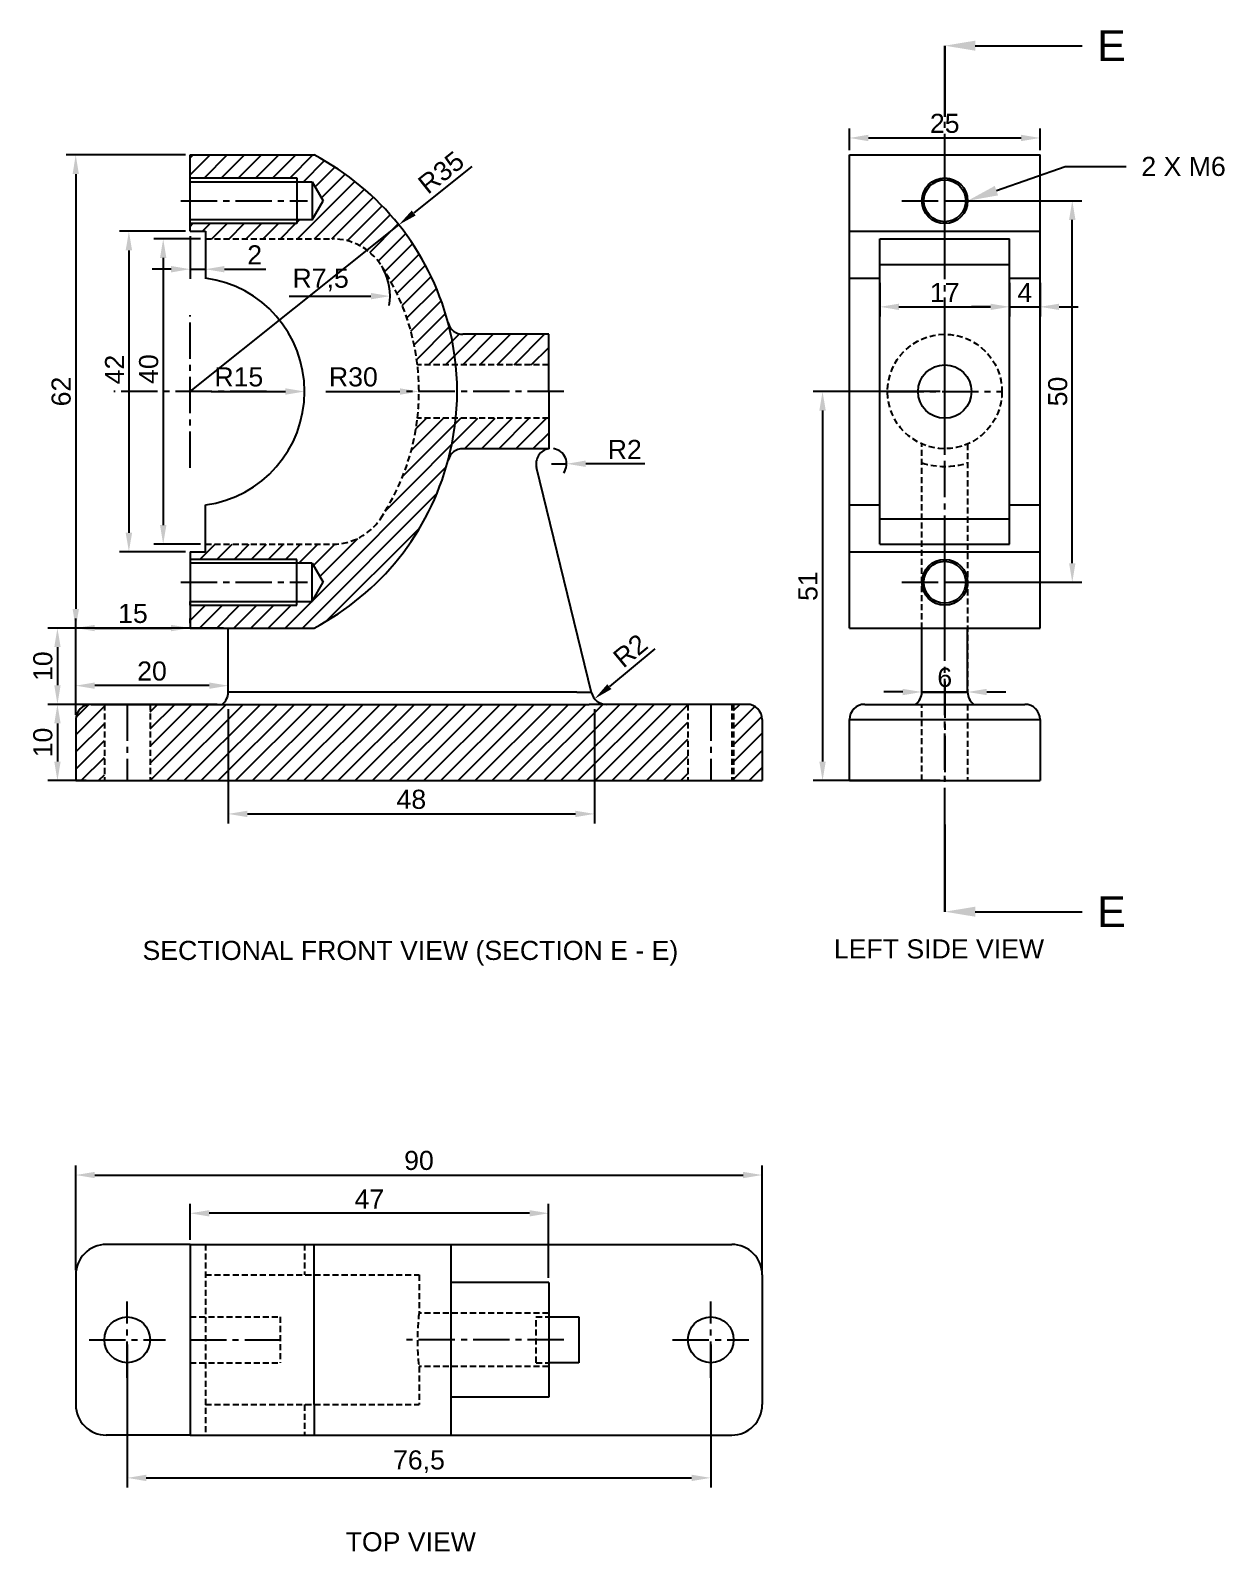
# Model space of a CAD drawing. Header units: millimetres. Extents: x 2295 to 2801, y 1350 to 1797.
# Drawn here: x 2298.5 to 2455.1, y 1360 to 1559.4 of the extents above; entities that cross this region are included whole.
import ezdxf
from ezdxf import colors
from ezdxf.entities.mleader import LeaderData, LeaderLine
from ezdxf.math import Vec2, Vec3

# ---------------------------------------------------------------- set-up
doc = ezdxf.new("R2010")
doc.units = ezdxf.units.MM
doc.header["$LTSCALE"] = 0.25
doc.linetypes.add('CENTER2', pattern=[28.575, 19.05, -3.175, 3.175, -3.175])
doc.linetypes.add('HIDDEN2', pattern=[4.7625, 3.175, -1.5875])
doc.styles.get("Standard").update_dxf_attribs({"font": 'arial.ttf'})
doc.dimstyles.new('ISO-25', dxfattribs={"dimtxt": 2.5, "dimasz": 2.5, "dimexe": 1.25, "dimexo": 0.625, "dimtad": 1, "dimtxsty": 'Standard', "dimcen": 2.5, "dimclrd": 3, "dimclre": 3, "dimclrt": 3, "dimadec": 0, "dimazin": 0, "dimtfac": 1, "dimtmove": 0, "dimatfit": 3, "dimfxl": 1, "dimarcsym": 0})

# ---------------------------------------------------------------- blocks, each defined once
blk = doc.blocks.new('*D14')
at = {"color": 3, "lineweight": -2, "transparency": 16777216}
for p, q in [((2419.02, 1537.05), (2436.36, 1537.05)), ((2435.11, 1489.55), (2435.11, 1534.55)), ((2419.02, 1487.05), (2436.36, 1487.05))]:
    blk.add_line(p, q, dxfattribs=at)
at = {"color": 3, "transparency": 16777216}
for points in [[(2434.69, 1534.55), (2435.53, 1534.55), (2435.11, 1537.05)], [(2434.69, 1489.55), (2435.53, 1489.55), (2435.11, 1487.05)]]:
    blk.add_solid(points, dxfattribs=at)
at = {"layer": 'Defpoints', "color": 0, "transparency": 16777216}
for p in [(2418.39, 1537.05), (2435.11, 1537.05), (2418.39, 1487.05)]:
    blk.add_point(p, dxfattribs=at)
at = {"color": 3, "transparency": 16777216, "insert": (2433.21, 1512.05), "char_height": 2.5, "attachment_point": 5, "rotation": 90}
blk.add_mtext('50', dxfattribs=at)
blk = doc.blocks.new('*D155')
at = {"color": 3, "lineweight": -2, "transparency": 16777216}
for p, q in [((2324.46, 1470.42), (2324.46, 1455.44)), ((2372.46, 1470.42), (2372.46, 1455.44)), ((2326.96, 1456.69), (2369.96, 1456.69))]:
    blk.add_line(p, q, dxfattribs=at)
at = {"color": 3, "transparency": 16777216}
for points in [[(2326.96, 1457.11), (2326.96, 1456.27), (2324.46, 1456.69)], [(2369.96, 1457.11), (2369.96, 1456.27), (2372.46, 1456.69)]]:
    blk.add_solid(points, dxfattribs=at)
at = {"layer": 'Defpoints', "color": 0, "transparency": 16777216}
for p in [(2324.46, 1471.05), (2372.46, 1471.05), (2372.46, 1456.69)]:
    blk.add_point(p, dxfattribs=at)
at = {"color": 3, "transparency": 16777216, "insert": (2348.46, 1458.59), "char_height": 2.5, "attachment_point": 5, "rotation": 0.0008}
blk.add_mtext('48', dxfattribs=at)
blk = doc.blocks.new('*D156')
at = {"color": 3, "lineweight": -2, "transparency": 16777216}
for p, q in [((2305.84, 1471.05), (2300.81, 1471.05)), ((2302.06, 1468.55), (2302.06, 1463.55)), ((2305.84, 1461.05), (2300.81, 1461.05))]:
    blk.add_line(p, q, dxfattribs=at)
at = {"color": 3, "transparency": 16777216}
for points in [[(2301.65, 1468.55), (2302.48, 1468.55), (2302.06, 1471.05)], [(2301.65, 1463.55), (2302.48, 1463.55), (2302.06, 1461.05)]]:
    blk.add_solid(points, dxfattribs=at)
at = {"layer": 'Defpoints', "color": 0, "transparency": 16777216}
for p in [(2306.46, 1471.05), (2302.06, 1461.05), (2306.46, 1461.05)]:
    blk.add_point(p, dxfattribs=at)
at = {"color": 3, "transparency": 16777216, "insert": (2300.16, 1466.05), "char_height": 2.5, "attachment_point": 5, "rotation": 90}
blk.add_mtext('10', dxfattribs=at)
blk = doc.blocks.new('*D157')
at = {"color": 3, "lineweight": -2, "transparency": 16777216}
for p, q in [((2323.84, 1481.05), (2300.81, 1481.05)), ((2302.06, 1478.55), (2302.06, 1473.55)), ((2323.02, 1471.05), (2300.81, 1471.05))]:
    blk.add_line(p, q, dxfattribs=at)
at = {"color": 3, "transparency": 16777216}
for points in [[(2301.65, 1478.55), (2302.48, 1478.55), (2302.06, 1481.05)], [(2301.65, 1473.55), (2302.48, 1473.55), (2302.06, 1471.05)]]:
    blk.add_solid(points, dxfattribs=at)
at = {"layer": 'Defpoints', "color": 0, "transparency": 16777216}
for p in [(2324.46, 1481.05), (2302.06, 1471.05), (2323.64, 1471.05)]:
    blk.add_point(p, dxfattribs=at)
at = {"color": 3, "transparency": 16777216, "insert": (2300.16, 1476.05), "char_height": 2.5, "attachment_point": 5, "rotation": 90}
blk.add_mtext('10', dxfattribs=at)
blk = doc.blocks.new('*D158')
at = {"color": 3, "lineweight": -2, "transparency": 16777216}
for p, q in [((2304.46, 1469.67), (2304.46, 1474.75)), ((2321.96, 1473.5), (2306.96, 1473.5)), ((2324.46, 1473.29), (2324.46, 1474.75))]:
    blk.add_line(p, q, dxfattribs=at)
at = {"color": 3, "transparency": 16777216}
for points in [[(2306.96, 1473.92), (2306.96, 1473.08), (2304.46, 1473.5)], [(2321.96, 1473.92), (2321.96, 1473.08), (2324.46, 1473.5)]]:
    blk.add_solid(points, dxfattribs=at)
at = {"layer": 'Defpoints', "color": 0, "transparency": 16777216}
for p in [(2304.46, 1473.5), (2324.46, 1472.67), (2304.46, 1469.05)]:
    blk.add_point(p, dxfattribs=at)
at = {"color": 3, "transparency": 16777216, "insert": (2314.46, 1475.4), "char_height": 2.5, "attachment_point": 5}
blk.add_mtext('20', dxfattribs=at)
blk = doc.blocks.new('*D159')
at = {"color": 3, "lineweight": -2, "transparency": 16777216}
for p, q in [((2304.46, 1469.67), (2304.46, 1482.3)), ((2319.46, 1481.67), (2319.46, 1482.3)), ((2306.96, 1481.05), (2316.96, 1481.05))]:
    blk.add_line(p, q, dxfattribs=at)
at = {"color": 3, "transparency": 16777216}
for points in [[(2306.96, 1481.47), (2306.96, 1480.63), (2304.46, 1481.05)], [(2316.96, 1481.47), (2316.96, 1480.63), (2319.46, 1481.05)]]:
    blk.add_solid(points, dxfattribs=at)
at = {"layer": 'Defpoints', "color": 0, "transparency": 16777216}
for p in [(2319.46, 1481.05), (2319.46, 1481.05), (2304.46, 1469.05)]:
    blk.add_point(p, dxfattribs=at)
at = {"color": 3, "transparency": 16777216, "insert": (2311.96, 1482.95), "char_height": 2.5, "attachment_point": 5}
blk.add_mtext('15', dxfattribs=at)
blk = doc.blocks.new('*D161')
at = {"color": 3, "lineweight": -2, "transparency": 16777216}
blk.add_line((2380.4, 1478.31), (2374.42, 1473.37), dxfattribs=at)
at = {"color": 3, "transparency": 16777216}
blk.add_solid([(2374.15, 1473.69), (2374.69, 1473.05), (2372.49, 1471.78)], dxfattribs=at)
at = {"layer": 'Defpoints', "color": 0, "transparency": 16777216}
for p in [(2372.49, 1471.78), (2374.03, 1473.05)]:
    blk.add_point(p, dxfattribs=at)
at = {"color": 3, "transparency": 16777216, "insert": (2377.17, 1478.08), "char_height": 2.5, "attachment_point": 5, "rotation": 39.5777}
blk.add_mtext('R2', dxfattribs=at)
blk = doc.blocks.new('*D163')
at = {"color": 3, "lineweight": -2, "transparency": 16777216}
blk.add_line((2322.22, 1512.05), (2331.96, 1512.05), dxfattribs=at)
at = {"color": 3, "transparency": 16777216}
blk.add_solid([(2331.96, 1512.47), (2331.96, 1511.63), (2334.46, 1512.05)], dxfattribs=at)
at = {"layer": 'Defpoints', "color": 0, "transparency": 16777216}
for p in [(2319.46, 1512.05), (2334.46, 1512.05)]:
    blk.add_point(p, dxfattribs=at)
at = {"color": 3, "transparency": 16777216, "insert": (2325.84, 1513.95), "char_height": 2.5, "attachment_point": 5}
blk.add_mtext('R15', dxfattribs=at)
blk = doc.blocks.new('*D165')
at = {"color": 3, "lineweight": -2, "transparency": 16777216}
blk.add_line((2337.25, 1512.05), (2346.96, 1512.05), dxfattribs=at)
at = {"color": 3, "transparency": 16777216}
blk.add_solid([(2346.96, 1512.47), (2346.96, 1511.63), (2349.46, 1512.05)], dxfattribs=at)
at = {"layer": 'Defpoints', "color": 0, "transparency": 16777216}
for p in [(2319.46, 1512.05), (2349.46, 1512.05)]:
    blk.add_point(p, dxfattribs=at)
at = {"color": 3, "transparency": 16777216, "insert": (2340.86, 1513.95), "char_height": 2.5, "attachment_point": 5}
blk.add_mtext('R30', dxfattribs=at)
blk = doc.blocks.new('*D166')
at = {"color": 3, "lineweight": -2, "transparency": 16777216}
blk.add_line((2332.46, 1524.55), (2343.17, 1524.55), dxfattribs=at)
blk.add_arc((2338.17, 1524.55), 7.5, 350.4507, 28.9743, dxfattribs=at)
at = {"color": 3, "transparency": 16777216}
blk.add_solid([(2343.17, 1524.97), (2343.17, 1524.13), (2345.67, 1524.55)], dxfattribs=at)
at = {"layer": 'Defpoints', "color": 0, "transparency": 16777216}
for p in [(2338.17, 1524.55), (2345.67, 1524.55)]:
    blk.add_point(p, dxfattribs=at)
at = {"color": 3, "transparency": 16777216, "insert": (2336.57, 1526.67), "char_height": 2.5, "attachment_point": 5}
blk.add_mtext('R7,5', dxfattribs=at)
blk = doc.blocks.new('*D167')
at = {"color": 3, "lineweight": -2, "transparency": 16777216}
for p, q in [((2356.38, 1541.53), (2348.77, 1535.45)), ((2319.46, 1512.05), (2346.81, 1533.89))]:
    blk.add_line(p, q, dxfattribs=at)
at = {"color": 3, "transparency": 16777216}
blk.add_solid([(2348.51, 1535.77), (2349.03, 1535.12), (2346.81, 1533.89)], dxfattribs=at)
at = {"layer": 'Defpoints', "color": 0, "transparency": 16777216}
for p in [(2346.81, 1533.89), (2319.46, 1512.05)]:
    blk.add_point(p, dxfattribs=at)
at = {"color": 3, "transparency": 16777216, "insert": (2352.36, 1540.76), "char_height": 2.5, "attachment_point": 5, "rotation": 38.6086}
blk.add_mtext('R35', dxfattribs=at)
blk = doc.blocks.new('*D168')
at = {"color": 3, "lineweight": -2, "transparency": 16777216}
for p, q in [((2320.84, 1532.05), (2314.68, 1532.05)), ((2315.93, 1529.55), (2315.93, 1494.55)), ((2320.84, 1492.05), (2314.68, 1492.05))]:
    blk.add_line(p, q, dxfattribs=at)
at = {"color": 3, "transparency": 16777216}
for points in [[(2315.51, 1529.55), (2316.35, 1529.55), (2315.93, 1532.05)], [(2315.51, 1494.55), (2316.35, 1494.55), (2315.93, 1492.05)]]:
    blk.add_solid(points, dxfattribs=at)
at = {"layer": 'Defpoints', "color": 0, "transparency": 16777216}
for p in [(2321.46, 1532.05), (2315.93, 1492.05), (2321.46, 1492.05)]:
    blk.add_point(p, dxfattribs=at)
at = {"color": 3, "transparency": 16777216, "insert": (2314.03, 1514.99), "char_height": 2.5, "attachment_point": 5, "rotation": 90}
blk.add_mtext('40', dxfattribs=at)
blk = doc.blocks.new('*D169')
at = {"color": 3, "lineweight": -2, "transparency": 16777216}
for p, q in [((2318.84, 1533.05), (2310.18, 1533.05)), ((2311.43, 1530.55), (2311.43, 1493.55)), ((2318.84, 1491.05), (2310.18, 1491.05))]:
    blk.add_line(p, q, dxfattribs=at)
at = {"color": 3, "transparency": 16777216}
for points in [[(2311.01, 1530.55), (2311.85, 1530.55), (2311.43, 1533.05)], [(2311.01, 1493.55), (2311.85, 1493.55), (2311.43, 1491.05)]]:
    blk.add_solid(points, dxfattribs=at)
at = {"layer": 'Defpoints', "color": 0, "transparency": 16777216}
for p in [(2319.46, 1533.05), (2311.43, 1491.05), (2319.46, 1491.05)]:
    blk.add_point(p, dxfattribs=at)
at = {"color": 3, "transparency": 16777216, "insert": (2309.55, 1514.93), "char_height": 2.5, "attachment_point": 5, "rotation": 90}
blk.add_mtext('42', dxfattribs=at)
blk = doc.blocks.new('*D170')
at = {"color": 3, "lineweight": -2, "transparency": 16777216}
for p, q in [((2319.46, 1532.42), (2319.46, 1526.83)), ((2321.46, 1532.42), (2321.46, 1526.83)), ((2316.96, 1528.08), (2314.46, 1528.08)), ((2319.46, 1528.08), (2321.46, 1528.08)), ((2323.96, 1528.08), (2329.37, 1528.08))]:
    blk.add_line(p, q, dxfattribs=at)
at = {"color": 3, "transparency": 16777216}
for points in [[(2316.96, 1528.5), (2316.96, 1527.66), (2319.46, 1528.08)], [(2323.96, 1528.5), (2323.96, 1527.66), (2321.46, 1528.08)]]:
    blk.add_solid(points, dxfattribs=at)
at = {"layer": 'Defpoints', "color": 0, "transparency": 16777216}
for p in [(2319.46, 1533.05), (2321.46, 1533.05), (2321.46, 1528.08)]:
    blk.add_point(p, dxfattribs=at)
at = {"color": 3, "transparency": 16777216, "insert": (2327.92, 1529.96), "char_height": 2.5, "attachment_point": 5}
blk.add_mtext('2', dxfattribs=at)
blk = doc.blocks.new('*D171')
at = {"color": 3, "lineweight": -2, "transparency": 16777216}
for p, q in [((2318.84, 1543.05), (2303.21, 1543.05)), ((2304.46, 1540.55), (2304.46, 1483.55)), ((2318.84, 1481.05), (2303.21, 1481.05))]:
    blk.add_line(p, q, dxfattribs=at)
at = {"color": 3, "transparency": 16777216}
for points in [[(2304.05, 1540.55), (2304.88, 1540.55), (2304.46, 1543.05)], [(2304.05, 1483.55), (2304.88, 1483.55), (2304.46, 1481.05)]]:
    blk.add_solid(points, dxfattribs=at)
at = {"layer": 'Defpoints', "color": 0, "transparency": 16777216}
for p in [(2319.46, 1543.05), (2304.46, 1481.05), (2319.46, 1481.05)]:
    blk.add_point(p, dxfattribs=at)
at = {"color": 3, "transparency": 16777216, "insert": (2302.56, 1512.05), "char_height": 2.5, "attachment_point": 5, "rotation": 90}
blk.add_mtext('62', dxfattribs=at)
blk = doc.blocks.new('*D172')
at = {"color": 3, "lineweight": -2, "transparency": 16777216}
for p, q in [((2366.82, 1502.58), (2368.82, 1502.58)), ((2379.07, 1502.58), (2371.32, 1502.58))]:
    blk.add_line(p, q, dxfattribs=at)
blk.add_arc((2366.82, 1502.58), 2, 324.1714, 82.001, dxfattribs=at)
at = {"color": 3, "transparency": 16777216}
blk.add_solid([(2371.32, 1503), (2371.32, 1502.16), (2368.82, 1502.58)], dxfattribs=at)
at = {"layer": 'Defpoints', "color": 0, "transparency": 16777216}
for p in [(2366.82, 1502.58), (2368.82, 1502.58)]:
    blk.add_point(p, dxfattribs=at)
at = {"color": 3, "transparency": 16777216, "insert": (2376.44, 1504.46), "char_height": 2.5, "attachment_point": 5}
blk.add_mtext('R2', dxfattribs=at)
blk = doc.blocks.new('*D173')
at = {"color": 3, "lineweight": -2, "transparency": 16777216}
for p, q in [((2319.46, 1400.89), (2319.46, 1405.6)), ((2366.46, 1395.89), (2366.46, 1405.6)), ((2363.96, 1404.35), (2321.96, 1404.35))]:
    blk.add_line(p, q, dxfattribs=at)
at = {"color": 3, "transparency": 16777216}
for points in [[(2321.96, 1404.76), (2321.96, 1403.93), (2319.46, 1404.35)], [(2363.96, 1404.76), (2363.96, 1403.93), (2366.46, 1404.35)]]:
    blk.add_solid(points, dxfattribs=at)
at = {"layer": 'Defpoints', "color": 0, "transparency": 16777216}
for p in [(2319.46, 1404.35), (2319.46, 1400.27), (2366.46, 1395.27)]:
    blk.add_point(p, dxfattribs=at)
at = {"color": 3, "transparency": 16777216, "insert": (2342.96, 1406.22), "char_height": 2.5, "attachment_point": 5}
blk.add_mtext('47', dxfattribs=at)
blk = doc.blocks.new('*D174')
at = {"color": 3, "lineweight": -2, "transparency": 16777216}
for p, q in [((2311.21, 1387.14), (2311.21, 1368.42)), ((2387.71, 1387.14), (2387.71, 1368.42)), ((2313.71, 1369.67), (2385.21, 1369.67))]:
    blk.add_line(p, q, dxfattribs=at)
at = {"color": 3, "transparency": 16777216}
for points in [[(2313.71, 1370.08), (2313.71, 1369.25), (2311.21, 1369.67)], [(2385.21, 1370.08), (2385.21, 1369.25), (2387.71, 1369.67)]]:
    blk.add_solid(points, dxfattribs=at)
at = {"layer": 'Defpoints', "color": 0, "transparency": 16777216}
for p in [(2311.21, 1387.77), (2387.71, 1387.77), (2387.71, 1369.67)]:
    blk.add_point(p, dxfattribs=at)
at = {"color": 3, "transparency": 16777216, "insert": (2349.46, 1371.79), "char_height": 2.5, "attachment_point": 5}
blk.add_mtext('76,5', dxfattribs=at)
blk = doc.blocks.new('*D175')
at = {"color": 3, "lineweight": -2, "transparency": 16777216}
for p, q in [((2304.46, 1396.89), (2304.46, 1410.61)), ((2394.46, 1396.89), (2394.46, 1410.61)), ((2306.96, 1409.36), (2391.96, 1409.36))]:
    blk.add_line(p, q, dxfattribs=at)
at = {"color": 3, "transparency": 16777216}
for points in [[(2306.96, 1409.78), (2306.96, 1408.95), (2304.46, 1409.36)], [(2391.96, 1409.78), (2391.96, 1408.95), (2394.46, 1409.36)]]:
    blk.add_solid(points, dxfattribs=at)
at = {"layer": 'Defpoints', "color": 0, "transparency": 16777216}
for p in [(2394.46, 1409.36), (2304.46, 1396.27), (2394.46, 1396.27)]:
    blk.add_point(p, dxfattribs=at)
at = {"color": 3, "transparency": 16777216, "insert": (2349.46, 1411.26), "char_height": 2.5, "attachment_point": 5}
blk.add_mtext('90', dxfattribs=at)
blk = doc.blocks.new('*D176')
at = {"color": 3, "lineweight": -2, "transparency": 16777216}
for p, q in [((2405.89, 1543.67), (2405.89, 1546.53)), ((2408.39, 1545.28), (2428.39, 1545.28)), ((2430.89, 1543.67), (2430.89, 1546.53))]:
    blk.add_line(p, q, dxfattribs=at)
at = {"color": 3, "transparency": 16777216}
for points in [[(2408.39, 1545.7), (2408.39, 1544.86), (2405.89, 1545.28)], [(2428.39, 1545.7), (2428.39, 1544.86), (2430.89, 1545.28)]]:
    blk.add_solid(points, dxfattribs=at)
at = {"layer": 'Defpoints', "color": 0, "transparency": 16777216}
for p in [(2430.89, 1545.28), (2405.89, 1543.05), (2430.89, 1543.05)]:
    blk.add_point(p, dxfattribs=at)
at = {"color": 3, "transparency": 16777216, "insert": (2418.39, 1547.18), "char_height": 2.5, "attachment_point": 5}
blk.add_mtext('25', dxfattribs=at)
blk = doc.blocks.new('*D177')
at = {"color": 3, "lineweight": -2, "transparency": 16777216}
for p, q in [((2415.39, 1473.29), (2415.39, 1473.92)), ((2421.39, 1473.29), (2421.39, 1473.92)), ((2412.89, 1472.67), (2410.39, 1472.67)), ((2415.39, 1472.67), (2421.39, 1472.67)), ((2423.89, 1472.67), (2426.39, 1472.67))]:
    blk.add_line(p, q, dxfattribs=at)
at = {"color": 3, "transparency": 16777216}
for points in [[(2412.89, 1473.08), (2412.89, 1472.25), (2415.39, 1472.67)], [(2423.89, 1473.08), (2423.89, 1472.25), (2421.39, 1472.67)]]:
    blk.add_solid(points, dxfattribs=at)
at = {"layer": 'Defpoints', "color": 0, "transparency": 16777216}
for p in [(2415.39, 1472.67), (2421.39, 1472.67), (2421.39, 1472.67)]:
    blk.add_point(p, dxfattribs=at)
at = {"color": 3, "transparency": 16777216, "insert": (2418.39, 1474.57), "char_height": 2.5, "attachment_point": 5}
blk.add_mtext('6', dxfattribs=at)
blk = doc.blocks.new('*D178')
at = {"color": 3, "lineweight": -2, "transparency": 16777216}
for p, q in [((2417.77, 1512.05), (2401.12, 1512.05)), ((2402.37, 1509.55), (2402.37, 1463.55)), ((2417.77, 1461.05), (2401.12, 1461.05))]:
    blk.add_line(p, q, dxfattribs=at)
at = {"color": 3, "transparency": 16777216}
for points in [[(2401.95, 1509.55), (2402.79, 1509.55), (2402.37, 1512.05)], [(2401.95, 1463.55), (2402.79, 1463.55), (2402.37, 1461.05)]]:
    blk.add_solid(points, dxfattribs=at)
at = {"layer": 'Defpoints', "color": 0, "transparency": 16777216}
for p in [(2418.39, 1512.05), (2402.37, 1461.05), (2418.39, 1461.05)]:
    blk.add_point(p, dxfattribs=at)
at = {"color": 3, "transparency": 16777216, "insert": (2400.47, 1486.55), "char_height": 2.5, "attachment_point": 5, "rotation": 90}
blk.add_mtext('51', dxfattribs=at)
blk = doc.blocks.new('*D179')
at = {"color": 3, "lineweight": -2, "transparency": 16777216}
for p, q in [((2409.89, 1526.29), (2409.89, 1521.9)), ((2412.39, 1523.15), (2424.39, 1523.15)), ((2426.89, 1523.77), (2426.89, 1524.4))]:
    blk.add_line(p, q, dxfattribs=at)
at = {"color": 3, "transparency": 16777216}
for points in [[(2412.39, 1523.56), (2412.39, 1522.73), (2409.89, 1523.15)], [(2424.39, 1523.56), (2424.39, 1522.73), (2426.89, 1523.15)]]:
    blk.add_solid(points, dxfattribs=at)
at = {"layer": 'Defpoints', "color": 0, "transparency": 16777216}
for p in [(2409.89, 1526.92), (2426.89, 1523.15), (2426.89, 1523.15)]:
    blk.add_point(p, dxfattribs=at)
at = {"color": 3, "transparency": 16777216, "insert": (2418.39, 1525.03), "char_height": 2.5, "attachment_point": 5}
blk.add_mtext('17', dxfattribs=at)
blk = doc.blocks.new('*D180')
at = {"color": 3, "lineweight": -2, "transparency": 16777216}
for p, q in [((2426.89, 1526.29), (2426.89, 1521.9)), ((2430.89, 1526.29), (2430.89, 1521.9)), ((2424.39, 1523.15), (2421.89, 1523.15)), ((2426.89, 1523.15), (2430.89, 1523.15)), ((2433.39, 1523.15), (2435.89, 1523.15))]:
    blk.add_line(p, q, dxfattribs=at)
at = {"color": 3, "transparency": 16777216}
for points in [[(2424.39, 1523.56), (2424.39, 1522.73), (2426.89, 1523.15)], [(2433.39, 1523.56), (2433.39, 1522.73), (2430.89, 1523.15)]]:
    blk.add_solid(points, dxfattribs=at)
at = {"layer": 'Defpoints', "color": 0, "transparency": 16777216}
for p in [(2426.89, 1526.92), (2430.89, 1526.92), (2430.89, 1523.15)]:
    blk.add_point(p, dxfattribs=at)
at = {"color": 3, "transparency": 16777216, "insert": (2428.89, 1525.02), "char_height": 2.5, "attachment_point": 5}
blk.add_mtext('4', dxfattribs=at)

msp = doc.modelspace()

# ---------------------------------------------------------------- hatches: boundary and pattern name
h = msp.add_hatch()
h.set_pattern_fill('ANSI31', color=3, scale=0.5)
h.paths.add_polyline_path([(2353.291, 1503.063, 0.0398955), (2354.289, 1508.549), (2349.26, 1508.549, -0.1185756), (2344.409, 1495.382, -0.2504917), (2338.173, 1492.049), (2321.465, 1492.049), (2321.465, 1491.049), (2319.465, 1491.049), (2319.465, 1490.049), (2333.465, 1490.049), (2333.465, 1489.549), (2335.465, 1489.549), (2336.908, 1487.049), (2335.465, 1484.549), (2333.465, 1484.549), (2333.465, 1484.049), (2319.465, 1484.049), (2319.465, 1481.049), (2335.713, 1481.049, 0.2101035)])
h.paths.add_polyline_path([(2335.713, 1543.049), (2319.465, 1543.049), (2319.465, 1540.049), (2333.465, 1540.049), (2333.465, 1539.549), (2335.465, 1539.549), (2336.908, 1537.049), (2335.465, 1534.549), (2333.465, 1534.549), (2333.465, 1534.049), (2319.465, 1534.049), (2319.465, 1533.049), (2321.465, 1533.049), (2321.465, 1532.049), (2338.173, 1532.049, -0.2504917), (2344.409, 1528.716, -0.1185756), (2349.26, 1515.549), (2354.289, 1515.549, 0.0398955), (2353.291, 1521.036, 0.2101035)])
h.paths.add_polyline_path([(2366.465, 1519.549), (2355.224, 1519.549, -0.3400495), (2353.291, 1521.036, -0.0398955), (2354.289, 1515.549), (2366.465, 1515.549)])
h.paths.add_polyline_path([(2366.465, 1508.549), (2354.289, 1508.549, -0.0398955), (2353.291, 1503.063, -0.3400495), (2355.224, 1504.549), (2366.465, 1504.549)])
h = msp.add_hatch()
h.set_pattern_fill('ANSI31', color=3, scale=0.5)
h.paths.add_polyline_path([(2308.215, 1471.049), (2306.465, 1471.049, 0.4142136), (2304.465, 1469.049), (2304.465, 1461.049), (2308.215, 1461.049)])
h.paths.add_polyline_path([(2384.715, 1471.049), (2371.76, 1471.049), (2323.643, 1471.049), (2314.215, 1471.049), (2314.215, 1461.049), (2384.715, 1461.049)])
h.paths.add_polyline_path([(2394.465, 1469.049, 0.4142136), (2392.465, 1471.049), (2390.715, 1471.049), (2390.715, 1461.049), (2394.465, 1461.049)])

# ---------------------------------------------------------------- linework, layer by layer
at = {"lineweight": 30}
for p, q in [((2418.392, 1548.049), (2418.392, 1557.376)), ((2418.392, 1455.324), (2418.392, 1443.873))]:
    msp.add_line(p, q, dxfattribs=at)
at = {"linetype": 'CENTER2'}
for p, q in [((2418.392, 1455.324), (2418.392, 1548.049)), ((2418.392, 1531.424), (2418.392, 1542.674)), ((2318.253, 1537.049), (2334.85, 1537.049)), ((2412.767, 1537.049), (2424.017, 1537.049)), ((2319.465, 1502.049), (2319.465, 1522.049)), ((2418.392, 1504.549), (2418.392, 1519.549)), ((2329.465, 1512.049), (2309.465, 1512.049)), ((2368.465, 1512.049), (2347.465, 1512.049)), ((2410.892, 1512.049), (2425.892, 1512.049)), ((2418.392, 1481.424), (2418.392, 1492.674)), ((2318.253, 1487.049), (2334.85, 1487.049)), ((2412.767, 1487.049), (2424.017, 1487.049)), ((2418.392, 1474.049), (2418.392, 1461.049)), ((2311.215, 1471.049), (2311.215, 1461.049)), ((2387.715, 1471.049), (2387.715, 1461.049)), ((2311.215, 1382.769), (2311.215, 1392.769)), ((2387.715, 1382.769), (2387.715, 1392.769)), ((2306.215, 1387.769), (2316.215, 1387.769)), ((2319.465, 1387.769), (2331.277, 1387.769)), ((2368.465, 1387.769), (2347.465, 1387.769)), ((2382.715, 1387.769), (2392.715, 1387.769))]:
    msp.add_line(p, q, dxfattribs=at)
for p, q in [((2319.465, 1543.049), (2335.713, 1543.049)), ((2319.465, 1533.049), (2319.465, 1543.049)), ((2405.892, 1543.049), (2430.892, 1543.049)), ((2405.892, 1481.049), (2405.892, 1543.049)), ((2430.892, 1481.049), (2430.892, 1543.049)), ((2319.465, 1540.049), (2333.465, 1540.049)), ((2319.465, 1539.549), (2335.465, 1539.549)), ((2333.465, 1540.049), (2333.465, 1534.049)), ((2335.465, 1539.549), (2335.465, 1534.549)), ((2335.465, 1539.549), (2336.908, 1537.049)), ((2335.465, 1534.549), (2336.908, 1537.049)), ((2335.465, 1534.549), (2319.465, 1534.549)), ((2333.465, 1534.049), (2319.465, 1534.049)), ((2319.465, 1533.049), (2321.465, 1533.049)), ((2321.465, 1533.049), (2321.465, 1526.915)), ((2405.892, 1533.049), (2430.892, 1533.049)), ((2409.892, 1532.049), (2426.892, 1532.049)), ((2409.892, 1492.049), (2409.892, 1532.049)), ((2426.892, 1492.049), (2426.892, 1532.049)), ((2409.892, 1528.716), (2426.892, 1528.716)), ((2405.892, 1526.915), (2409.892, 1526.915)), ((2426.892, 1526.915), (2430.892, 1526.915)), ((2366.465, 1519.549), (2355.224, 1519.549)), ((2366.465, 1512.049), (2366.465, 1519.549)), ((2366.465, 1512.049), (2366.465, 1504.549)), ((2366.465, 1504.549), (2355.224, 1504.549)), ((2372.092, 1472.575), (2364.875, 1502.106)), ((2321.465, 1491.049), (2321.465, 1497.183)), ((2405.892, 1497.183), (2409.892, 1497.183)), ((2409.892, 1495.382), (2426.892, 1495.382)), ((2426.892, 1497.183), (2430.892, 1497.183)), ((2409.892, 1492.049), (2426.892, 1492.049)), ((2319.465, 1491.049), (2321.465, 1491.049)), ((2319.465, 1491.049), (2319.465, 1481.049)), ((2333.465, 1490.049), (2319.465, 1490.049)), ((2319.465, 1490.049), (2319.465, 1489.799)), ((2335.465, 1489.549), (2319.465, 1489.549)), ((2333.465, 1484.049), (2333.465, 1490.049)), ((2335.465, 1484.549), (2335.465, 1489.549)), ((2335.465, 1489.549), (2336.908, 1487.049)), ((2405.892, 1491.049), (2430.892, 1491.049)), ((2335.465, 1484.549), (2336.908, 1487.049)), ((2319.465, 1484.049), (2319.465, 1484.549)), ((2319.465, 1484.549), (2335.465, 1484.549)), ((2319.465, 1484.049), (2333.465, 1484.049)), ((2319.465, 1481.049), (2335.713, 1481.049)), ((2324.465, 1472.665), (2324.465, 1481.049)), ((2405.892, 1481.049), (2430.892, 1481.049)), ((2415.392, 1472.665), (2415.392, 1481.049)), ((2421.392, 1472.665), (2421.392, 1481.049)), ((2370.143, 1472.665), (2324.465, 1472.665)), ((2370.143, 1472.665), (2372.07, 1472.665)), ((2415.392, 1472.665), (2421.392, 1472.665)), ((2306.465, 1471.049), (2323.643, 1471.049)), ((2323.643, 1471.049), (2371.76, 1471.049)), ((2392.468, 1471.05), (2371.762, 1471.05)), ((2407.892, 1471.049), (2428.892, 1471.049)), ((2304.465, 1469.049), (2304.465, 1461.049)), ((2394.465, 1469.049), (2394.465, 1461.049)), ((2405.892, 1461.049), (2405.892, 1469.049)), ((2405.892, 1469.049), (2430.892, 1469.049)), ((2430.892, 1469.049), (2430.892, 1461.049)), ((2304.465, 1461.049), (2394.465, 1461.049)), ((2324.465, 1461.049), (2372.465, 1461.049)), ((2405.892, 1461.049), (2430.892, 1461.049)), ((2319.465, 1400.269), (2308.465, 1400.269)), ((2319.465, 1400.269), (2319.465, 1375.269)), ((2319.465, 1400.269), (2366.465, 1400.269)), ((2335.713, 1396.269), (2335.713, 1400.269)), ((2353.652, 1400.269), (2353.652, 1375.269)), ((2366.465, 1400.269), (2390.465, 1400.269)), ((2304.465, 1396.269), (2304.465, 1379.269)), ((2335.713, 1379.269), (2335.713, 1396.269)), ((2394.465, 1396.269), (2394.465, 1379.269)), ((2366.465, 1395.269), (2353.652, 1395.269)), ((2366.465, 1395.269), (2366.465, 1380.269)), ((2366.465, 1390.769), (2370.433, 1390.769)), ((2370.433, 1390.769), (2370.433, 1384.769)), ((2370.433, 1384.769), (2366.465, 1384.769)), ((2366.465, 1380.269), (2353.652, 1380.269)), ((2335.713, 1379.269), (2335.713, 1375.269)), ((2319.465, 1375.269), (2308.465, 1375.269)), ((2319.465, 1375.269), (2366.465, 1375.269)), ((2366.465, 1375.269), (2390.465, 1375.269))]:
    msp.add_line(p, q)
at = {"linetype": 'HIDDEN2'}
for p, q in [((2321.465, 1532.049), (2338.173, 1532.049)), ((2366.465, 1515.549), (2349.26, 1515.549)), ((2366.465, 1508.549), (2349.26, 1508.549)), ((2415.392, 1472.665), (2415.392, 1505.175)), ((2421.392, 1505.175), (2421.392, 1472.665)), ((2321.465, 1492.049), (2338.173, 1492.049)), ((2308.215, 1471.049), (2308.215, 1461.049)), ((2314.215, 1471.049), (2314.215, 1461.049)), ((2384.715, 1471.049), (2384.715, 1461.049)), ((2390.465, 1471.049), (2390.465, 1461.049)), ((2390.715, 1471.049), (2390.715, 1461.049)), ((2415.392, 1461.049), (2415.392, 1471.049)), ((2421.392, 1471.049), (2421.392, 1461.049)), ((2321.465, 1400.269), (2321.465, 1375.269)), ((2334.465, 1400.269), (2334.465, 1396.269)), ((2321.465, 1396.269), (2349.465, 1396.269)), ((2349.465, 1396.269), (2349.465, 1391.269)), ((2319.465, 1390.769), (2331.277, 1390.769)), ((2331.277, 1390.769), (2331.277, 1384.769)), ((2366.465, 1391.269), (2349.465, 1391.269)), ((2364.817, 1390.769), (2366.465, 1390.769)), ((2364.817, 1384.769), (2364.817, 1390.769)), ((2319.465, 1384.769), (2331.277, 1384.769)), ((2366.465, 1384.269), (2349.465, 1384.269)), ((2349.465, 1384.269), (2349.465, 1379.269)), ((2364.817, 1384.769), (2366.465, 1384.769)), ((2321.465, 1379.269), (2349.465, 1379.269)), ((2334.465, 1379.269), (2334.465, 1375.269))]:
    msp.add_line(p, q, dxfattribs=at)
for centre, radius in [((2418.392, 1537.049), 3), ((2418.392, 1537.049), 2.75), ((2418.392, 1512.049), 3.5), ((2418.392, 1487.049), 3), ((2418.392, 1487.049), 2.75), ((2311.215, 1387.769), 3), ((2387.715, 1387.769), 3)]:
    msp.add_circle(centre, radius)
msp.add_circle((2418.392, 1512.049), 7.5, dxfattribs=at)
for centre, radius, start, end in [((2319.465, 1512.049), 35, 14.87771, 62.33955), ((2319.465, 1512.049), 15, 277.66226, 82.33774), ((2355.224, 1521.549), 2, 194.87771, 270), ((2319.465, 1512.049), 35, 345.12229, 14.87771), ((2355.224, 1502.549), 2, 90, 165.12229), ((2366.817, 1502.581), 1.999, 99.91528, 193.76339), ((2319.465, 1512.049), 35, 297.66045, 345.12229), ((2322.465, 1472.665), 2, 306.09537, 0), ((2374.035, 1473.05), 2, 193.73266, 270), ((2413.392, 1472.665), 2, 306.09537, 0), ((2423.392, 1472.665), 2, 180, 233.90463), ((2306.465, 1469.049), 2, 90, 180), ((2392.465, 1469.049), 2, 0, 90), ((2407.892, 1469.049), 2, 90, 180), ((2428.892, 1469.049), 2, 0, 90), ((2308.465, 1396.269), 4, 90, 180), ((2390.465, 1396.269), 4, 0, 90), ((2308.465, 1379.269), 4, 180, 270), ((2390.465, 1379.269), 4, 270, 0)]:
    msp.add_arc(centre, radius, start, end)
for centre, radius, start, end in [((2338.173, 1524.549), 7.5, 33.74899, 90), ((2319.465, 1512.049), 30, 6.69977, 33.74899), ((2319.465, 1512.049), 30, 353.30023, 6.69977), ((2319.465, 1512.049), 30, 326.25101, 353.30023), ((2418.392, 1512.049), 9.821, 252.21425, 287.78575), ((2338.173, 1499.549), 7.5, 270, 326.25101), ((2379.26, 1387.769), 30, 173.30023, 186.69977)]:
    msp.add_arc(centre, radius, start, end, dxfattribs=at)

# ---------------------------------------------------------------- texts
at = {"char_height": 2.5, "attachment_point": 1}
for s, width, heights, insert in [('{\\C3;SECTIONAL FRONT VIEW (SECTION E - E)}', 73.25313, [3.32], (2313.218, 1440.051)), ('{\\C3;LEFT SIDE VIEW}', 34.5331, [0], (2403.858, 1440.249)), ('{\\C3;TOP VIEW}', 19.99625, [0], (2339.85, 1362.546))]:
    msp.add_mtext_dynamic_manual_height_columns(s, width=width, gutter_width=12.5, heights=heights, dxfattribs=dict(at, insert=insert))

# ---------------------------------------------------------------- dimensions: what is measured, and where the dimension line sits
for base, p1, p2, picture, middle in [((2430.892, 1545.281), (2405.892, 1543.049), (2430.892, 1543.049), '*D176', (2418.392, 1547.182)), ((2430.892, 1523.146), (2426.892, 1526.915), (2430.892, 1526.915), '*D180', (2428.892, 1525.021)), ((2319.465, 1481.049), (2304.465, 1469.049), (2319.465, 1481.049), '*D159', (2311.965, 1482.95)), ((2304.465, 1473.5), (2324.465, 1472.665), (2304.465, 1469.049), '*D158', (2314.465, 1475.402)), ((2421.392, 1472.665), (2415.392, 1472.665), (2421.392, 1472.665), '*D177', (2418.392, 1474.567)), ((2394.465, 1409.363), (2304.465, 1396.269), (2394.465, 1396.269), '*D175', (2349.465, 1411.264)), ((2319.465, 1404.347), (2366.465, 1395.269), (2319.465, 1400.269), '*D173', (2342.965, 1406.222)), ((2387.715, 1369.666), (2311.215, 1387.769), (2387.715, 1387.769), '*D174', (2349.465, 1371.794))]:
    dim = msp.add_linear_dim(base=base, p1=p1, p2=p2, dimstyle='ISO-25')
    dim.commit()
    dim.dimension.update_dxf_attribs({"geometry": picture, "text_midpoint": middle})
for center, mpoint, picture, middle in [((2319.465, 1512.049), (2346.815, 1533.889), '*D167', (2352.365, 1540.755)), ((2366.817, 1502.581), (2368.816, 1502.581), '*D172', (2376.444, 1504.461))]:
    dim = msp.add_radius_dim(center=center, mpoint=mpoint, dimstyle='ISO-25')
    dim.commit()
    dim.dimension.update_dxf_attribs({"geometry": picture, "text_midpoint": middle})
for base, p1, p2, angle, picture, middle in [((2304.465, 1481.049), (2319.465, 1543.049), (2319.465, 1481.049), 90, '*D171', (2302.563, 1512.049)), ((2435.111, 1537.049), (2418.392, 1487.049), (2418.392, 1537.049), 90, '*D14', (2433.209, 1512.049)), ((2426.892, 1523.146), (2409.892, 1526.915), (2426.892, 1523.146), 180, '*D179', (2418.392, 1525.026)), ((2402.371, 1461.049), (2418.392, 1512.049), (2418.392, 1461.049), 90, '*D178', (2400.47, 1486.549)), ((2302.062, 1471.049), (2324.465, 1481.049), (2323.643, 1471.049), 90, '*D157', (2300.16, 1476.049)), ((2302.062, 1461.049), (2306.465, 1471.049), (2306.465, 1461.049), 90, '*D156', (2300.16, 1466.049))]:
    dim = msp.add_linear_dim(base=base, p1=p1, p2=p2, angle=angle, dimstyle='ISO-25')
    dim.commit()
    dim.dimension.update_dxf_attribs({"geometry": picture, "text_midpoint": middle})
for base, p1, p2, picture, middle in [((2311.43, 1491.049), (2319.465, 1533.049), (2319.465, 1491.049), '*D169', (2311.43, 1514.926)), ((2315.93, 1492.049), (2321.465, 1532.049), (2321.465, 1492.049), '*D168', (2315.93, 1514.99))]:
    dim = msp.add_linear_dim(base=base, p1=p1, p2=p2, angle=90, dimstyle='ISO-25')
    dim.commit()
    dim.dimension.update_dxf_attribs({"geometry": picture, "text_midpoint": middle, "dimtype": 160})
dim = msp.add_linear_dim(base=(2321.465, 1528.079), p1=(2319.465, 1533.049), p2=(2321.465, 1533.049), dimstyle='ISO-25')
dim.commit()
dim.dimension.update_dxf_attribs({"geometry": '*D170', "text_midpoint": (2327.918, 1528.079), "dimtype": 160})
for center, mpoint, picture, middle in [((2338.173, 1524.549), (2345.673, 1524.549), '*D166', (2336.567, 1524.549)), ((2319.465, 1512.049), (2349.465, 1512.049), '*D165', (2340.857, 1512.049)), ((2319.465, 1512.049), (2334.465, 1512.049), '*D163', (2325.843, 1512.049)), ((2374.035, 1473.05), (2372.493, 1471.775), '*D161', (2378.372, 1476.635))]:
    dim = msp.add_radius_dim(center=center, mpoint=mpoint, dimstyle='ISO-25')
    dim.commit()
    dim.dimension.update_dxf_attribs({"geometry": picture, "text_midpoint": middle, "dimtype": 164})
dim = msp.add_aligned_dim(p1=(2324.465, 1471.049), p2=(2372.465, 1471.05), distance=-14.359, dimstyle='ISO-25')
dim.commit()
dim.dimension.update_dxf_attribs({"geometry": '*D155', "text_midpoint": (2348.465, 1458.592)})

# ---------------------------------------------------------------- leaders
at = {"lineweight": 30}
ml = msp.add_multileader_mtext('Standard', dxfattribs=at)
ml.set_content('E', color=256)
ml.set_leader_properties()
ml.build(insert=Vec2(0, 0))
ctx = ml.context
ctx.base_point, ctx.plane_origin = Vec3(2436.392, 1557.376), Vec3(2418.392, 1557.376)
notes = []
notes.append((ctx, [(0, (1, 1, 0), (2428.392, 1557.376), (1, 0), 8, [(0, [(2418.392, 1557.376)], 0, [])])]))
ctx.mtext.insert, ctx.mtext.flow_direction = Vec3(2438.392, 1559.376), 5
at = {"color": 3}
ml = msp.add_multileader_mtext('Standard', dxfattribs=at)
ml.set_content('2 X M6', color=3)
ml.set_leader_properties()
ml.build(insert=Vec2(0, 0))
ctx = ml.context
ctx.base_point, ctx.char_height, ctx.plane_origin = Vec3(2442.169, 1541.534), 2.5, Vec3(2421.392, 1537.049)
notes.append((ctx, [(0, (1, 1, 0), (2434.169, 1541.534), (1, 0), 8, [(0, [(2421.392, 1537.049)], 0, [])])]))
ctx.mtext.insert, ctx.mtext.flow_direction = Vec3(2444.169, 1542.805), 5
at = {"lineweight": 30}
ml = msp.add_multileader_mtext('Standard', dxfattribs=at)
ml.set_content('E', color=256)
ml.set_leader_properties()
ml.build(insert=Vec2(0, 0))
ctx = ml.context
ctx.base_point, ctx.plane_origin = Vec3(2436.392, 1443.873), Vec3(2418.392, 1443.873)
notes.append((ctx, [(0, (1, 1, 0), (2428.392, 1443.873), (1, 0), 8, [(0, [(2418.392, 1443.873)], 0, [])])]))
ctx.mtext.insert, ctx.mtext.flow_direction = Vec3(2438.392, 1445.873), 5
for ctx, leaders in notes:
    for number, flags, end, landing, length, lines in leaders:
        leader = LeaderData()
        leader.index, (leader.has_last_leader_line, leader.has_dogleg_vector, leader.attachment_direction) = number, flags
        leader.last_leader_point, leader.dogleg_vector, leader.dogleg_length = Vec3(end), Vec3(landing), length
        for number, points, colour, breaks in lines:
            line = LeaderLine()
            line.index, line.vertices, line.color, line.breaks = number, Vec3.list(points), colors.encode_raw_color(colour), breaks
            leader.lines.append(line)
        ctx.leaders.append(leader)

doc.saveas('drawing.dxf')
